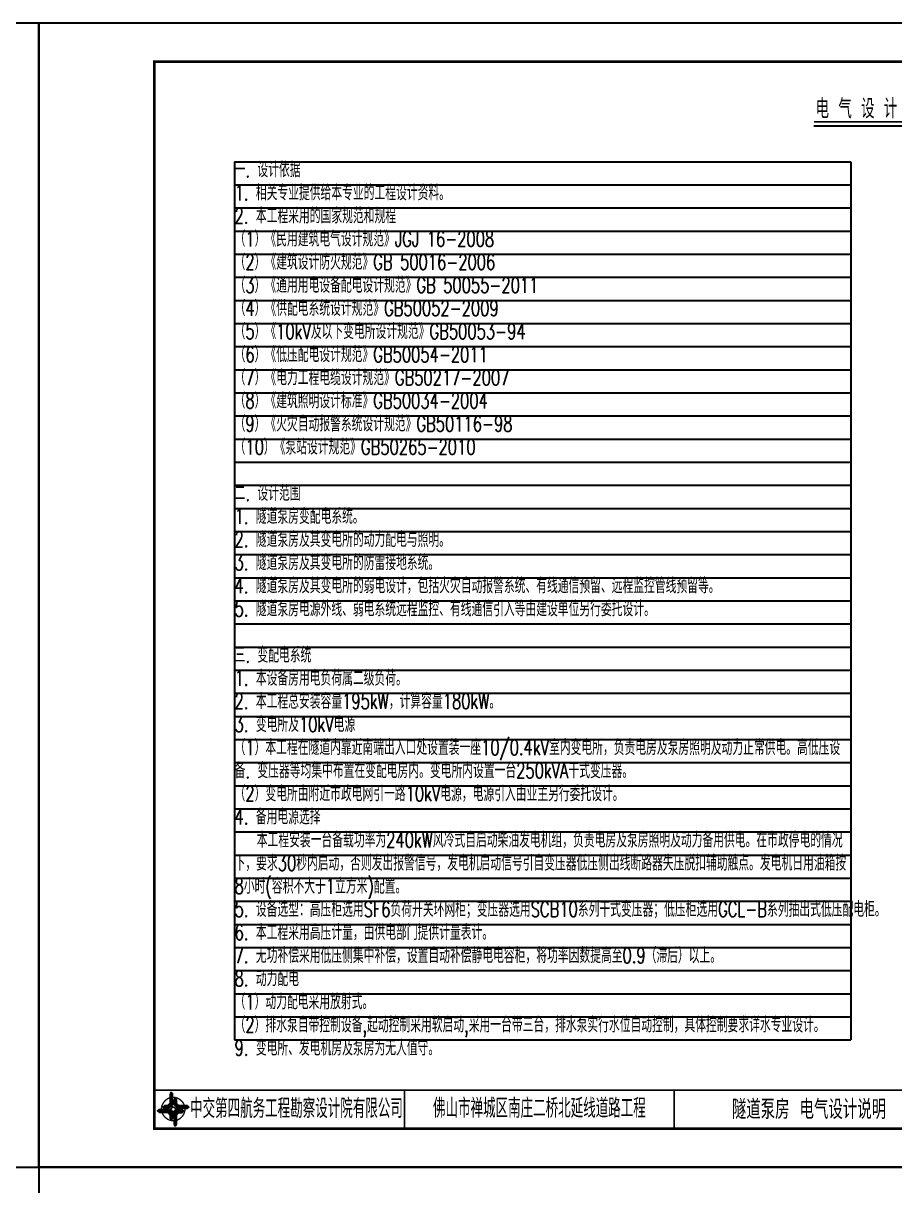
# Model space of a CAD drawing. Header units: millimetres. Extents: x 210068 to 672068, y -299976 to -107099.
# Drawn here: x 251668 to 274296, y -264974 to -234792 of the extents above; entities that cross this region are included whole.
import ezdxf
from ezdxf.enums import TextEntityAlignment as Align

# ---------------------------------------------------------------- set-up
doc = ezdxf.new("R2010")
doc.units = ezdxf.units.MM
doc.header["$LTSCALE"] = 1000
doc.header["$MEASUREMENT"] = 0
for name, color, linetype in [('1', 1, 'Continuous'), ('E-SYST-DIM', 3, 'Continuous'), ('图框', 7, 'Continuous')]:
    doc.layers.add(name, color=color, linetype=linetype)
doc.layers.add('表格图框层', color=7, linetype='Continuous', plot=False)
doc.styles.get("Standard").update_dxf_attribs({"font": 'simplex1.shx', "width": 0.7, "bigfont": 'HZTXT.shx'})
doc.styles.add('四航院', font='simplex1.shx', dxfattribs={"width": 0.7, "height": 3.5, "bigfont": 'HZTXT.shx'})

# ---------------------------------------------------------------- blocks, each defined once
blk = doc.blocks.new('tb')
at = {"lineweight": -3}
h = blk.add_hatch(color=256, dxfattribs=at)
h.paths.add_polyline_path([(-1.23, -0.13), (-3.78, -0.14), (-4.14, -0.41), (-1.4, -0.44), (-0.56, -1.24), (-0.54, -2.62), (-0.27, -2.2), (-0.26, -1.06)])
h.paths.add_polyline_path([(0.13, -1.08), (0.14, -3.86), (0.41, -4.26), (0.44, -1.24), (1.25, -0.43), (2.66, -0.43), (2.26, -0.16), (1.07, -0.15)])
h.paths.add_polyline_path([(1.08, 0.3), (3.62, 0.3), (4.02, 0.56), (1.25, 0.57), (0.43, 1.39), (0.43, 2.8), (0.16, 2.41), (0.15, 1.24)])
h.paths.add_polyline_path([(-0.28, 1.21), (-0.28, 3.99), (-0.56, 4.39), (-0.57, 1.41), (-1.38, 0.6), (-2.74, 0.56), (-2.33, 0.3), (-1.2, 0.29)])
for p, q in [((-0.56, 4.39), (-0.57, 1.41)), ((-1.38, 0.6), (-2.74, 0.56)), ((-0.57, 1.41), (-1.38, 0.6)), ((0.43, 2.8), (0.43, 1.39)), ((0.43, 1.39), (1.25, 0.57)), ((1.25, 0.57), (4.02, 0.56)), ((-4.14, -0.41), (-1.4, -0.44)), ((-1.4, -0.44), (-0.56, -1.24)), ((-0.56, -1.24), (-0.54, -2.62)), ((0.41, -4.26), (0.44, -1.24)), ((0.44, -1.24), (1.25, -0.43)), ((1.25, -0.43), (2.66, -0.43))]:
    blk.add_line(p, q, dxfattribs=at)
at = {"lineweight": -3, "const_width": 0.35, "flags": 128}
for points in [[(-0.9, 3.02, 0.324167), (-3.16, -0.14)], [(2.88, 0.92, 0.324403), (-0.24, 3.15)], [(0.75, -2.86, 0.325418), (3.02, 0.26)], [(-2.98, -0.76, 0.322976), (0.14, -2.98)]]:
    blk.add_lwpolyline(points, format="xyb", dxfattribs=at)
at = {"lineweight": -3, "flags": 128}
for points in [[(-0.9, 3.99), (-0.9, 1.58), (-1.53, 0.91), (-2.34, 0.91), (-2.74, 0.56), (-2.33, 0.3), (-1.2, 0.29), (-0.28, 1.21), (-0.28, 3.99), (-0.56, 4.39)], [(-0.04, 0.77), (0.68, 0.04), (-0.04, -0.69), (-0.77, 0.05)], [(3.62, 0.92), (1.43, 0.92), (0.77, 1.54), (0.77, 2.38), (0.43, 2.8), (0.16, 2.41), (0.15, 1.24), (1.08, 0.3), (3.62, 0.3), (4.02, 0.56)], [(-3.73, -0.76), (-1.54, -0.76), (-0.89, -1.39), (-0.89, -2.21), (-0.54, -2.62), (-0.27, -2.2), (-0.26, -1.06), (-1.23, -0.13), (-3.78, -0.14), (-4.14, -0.41)], [(0.75, -3.85), (0.75, -1.43), (1.4, -0.78), (2.26, -0.78), (2.66, -0.43), (2.26, -0.16), (1.07, -0.15), (0.13, -1.08), (0.14, -3.86), (0.41, -4.26)]]:
    blk.add_lwpolyline(points, close=True, dxfattribs=at)
blk = doc.blocks.new('series')
at = {"width": 0.75}
for tag, height, p in [('页码', 4, (-35, -19)), ('图名', 5, (-220, -282)), ('图号', 5, (-20, -282))]:
    blk.add_attdef(tag, text='', height=height, dxfattribs=at).set_placement(p, align=Align.MIDDLE_CENTER)

msp = doc.modelspace()

# ---------------------------------------------------------------- linework, layer by layer
msp.add_line((272195.3, -237453.3), (275630.4, -237453.3))
for points in [[(252068.5, -264491.9), (252068.5, -234791.9), (210068.5, -234791.9), (210068.5, -264491.9)], [(294068.5, -264491.9), (294068.5, -234791.9), (252068.5, -234791.9), (252068.5, -264491.9)], [(294068.5, -294191.9), (294068.5, -264491.9), (252068.5, -264491.9), (252068.5, -294191.9)]]:
    msp.add_lwpolyline(points, close=True)
for points, const_width in [([(293068.5, -235791.9), (255068.5, -235791.9), (255068.5, -263491.9), (293068.5, -263491.9), (293068.5, -235791.9)], 70), ([(272195.3, -237353.3), (275630.4, -237353.3)], 40), ([(255068.5, -262491.9), (293068.5, -262491.9)], 40)]:
    msp.add_lwpolyline(points, dxfattribs=dict(const_width=const_width))
at = {"layer": '图框', "const_width": 40}
for points in [[(261568.5, -262491.9), (261568.5, -263491.9)], [(268568.5, -263491.9), (268568.5, -262491.9)]]:
    msp.add_lwpolyline(points, dxfattribs=at)
at = {"layer": '表格图框层', "color": 8}
for p, q in [((257155.1, -238387.6), (257155.1, -261187.6)), ((257155.1, -238387.6), (273155.1, -238387.6)), ((273155.1, -238387.6), (273155.1, -261187.6)), ((257155.1, -238987.6), (273155.1, -238987.6)), ((257155.1, -239587.6), (273155.1, -239587.6)), ((257155.1, -240187.6), (273155.1, -240187.6)), ((257155.1, -240787.6), (273155.1, -240787.6)), ((257155.1, -241387.6), (273155.1, -241387.6)), ((257155.1, -241987.6), (273155.1, -241987.6)), ((257155.1, -242587.6), (273155.1, -242587.6)), ((257155.1, -243187.6), (273155.1, -243187.6)), ((257155.1, -243787.6), (273155.1, -243787.6)), ((257155.1, -244387.6), (273155.1, -244387.6)), ((257155.1, -244987.6), (273155.1, -244987.6)), ((257155.1, -245587.6), (273155.1, -245587.6)), ((257155.1, -246187.6), (273155.1, -246187.6)), ((257155.1, -246787.6), (273155.1, -246787.6)), ((257155.1, -247387.6), (273155.1, -247387.6)), ((257155.1, -247987.6), (273155.1, -247987.6)), ((257155.1, -248587.6), (273155.1, -248587.6)), ((257155.1, -249187.6), (273155.1, -249187.6)), ((257155.1, -249787.6), (273155.1, -249787.6)), ((257155.1, -250387.6), (273155.1, -250387.6)), ((257155.1, -250987.6), (273155.1, -250987.6)), ((257155.1, -251587.6), (273155.1, -251587.6)), ((257155.1, -252187.6), (273155.1, -252187.6)), ((257155.1, -252787.6), (273155.1, -252787.6)), ((257155.1, -253387.6), (273155.1, -253387.6)), ((257155.1, -253987.6), (273155.1, -253987.6)), ((257155.1, -254587.6), (273155.1, -254587.6)), ((257155.1, -255187.6), (273155.1, -255187.6)), ((257155.1, -255787.6), (273155.1, -255787.6)), ((257155.1, -256387.6), (273155.1, -256387.6)), ((257155.1, -256987.6), (273155.1, -256987.6)), ((257155.1, -257587.6), (273155.1, -257587.6)), ((257155.1, -258187.6), (273155.1, -258187.6)), ((257155.1, -258787.6), (273155.1, -258787.6)), ((257155.1, -259387.6), (273155.1, -259387.6)), ((257155.1, -259987.6), (273155.1, -259987.6)), ((257155.1, -260587.6), (273155.1, -260587.6)), ((257155.1, -261187.6), (273155.1, -261187.6))]:
    msp.add_line(p, q, dxfattribs=at)

# ---------------------------------------------------------------- block references
ref = msp.add_blockref('series', (294068.5, -234791.9), dxfattribs=dict(xscale=100, yscale=100, zscale=100))
ref.add_attrib('页码', '第  1  页    共  19  页', dxfattribs={"height": 400, "width": 0.75}).set_placement((290568.5, -236691.9), align=Align.MIDDLE_CENTER)
ref.add_attrib('图名', '隧道泵房 电气设计说明', dxfattribs={"height": 500, "width": 0.75}).set_placement((272068.5, -262991.9), align=Align.MIDDLE_CENTER)
ref.add_attrib('图号', 'S5-DQ-01-1', dxfattribs={"height": 480, "width": 0.5}).set_placement((292068.5, -262991.9), align=Align.MIDDLE_CENTER)
at = {"lineweight": -3, "xscale": 100, "yscale": 100, "zscale": 100}
msp.add_blockref('tb', (255568, -262991.4), dxfattribs=at)

# ---------------------------------------------------------------- texts
at = {"layer": '1', "color": 0, "linetype": 'Continuous', "style": '四航院', "width": 0.7}
msp.add_text('电 气 设 计 说 明', height=500, dxfattribs=at).set_placement((272240.3, -237260.9))
at = {"layer": 'E-SYST-DIM', "insert": (257155.1, -238390.2), "char_height": 400, "width": 16000, "attachment_point": 1, "line_spacing_factor": 0.9}
msp.add_mtext('一. 设计依据\\P1. 相关专业提供给本专业的工程设计资料。\\P2. 本工程采用的国家规范和规程\\P\\pi-581.28,l581.28;（1）《民用建筑电气设计规范》JGJ 16-2008\\P（2）《建筑设计防火规范》GB 50016-2006\\P（3）《通用用电设备配电设计规范》GB 50055-2011\\P（4）《供配电系统设计规范》GB50052-2009\\P（5）《10kV及以下变电所设计规范》GB50053-94\\P（6）《低压配电设计规范》GB50054-2011\\P（7）《电力工程电缆设计规范》GB50217-2007\\P（8）《建筑照明设计标准》GB50034-2004\\P（9）《火灾自动报警系统设计规范》GB50116-98 \\P（10）《泵站设计规范》GB50265-2010\\P\\pi0,l0;\\P二. 设计范围\\P1. 隧道泵房变配电系统。\\P2. 隧道泵房及其变电所的动力配电与照明。\\P3. 隧道泵房及其变电所的防雷接地系统。\\P4. 隧道泵房及其变电所的弱电设计，包括火灾自动报警系统、有线通信预留、远程监控管线预留等。\\P5. 隧道泵房电源外线、弱电系统远程监控、有线通信引入等由建设单位另行委托设计。\\P\\P三. 变配电系统\\P1. 本设备房用电负荷属二级负荷。\\P2. 本工程总安装容量195kW，计算容量180kW。     \\P3. 变电所及10kV电源\\P（1）本工程在隧道内靠近南端出入口处设置装一座10/0.4kV室内变电所，负责电房及泵房照明及动力正常供电。高低压设备. 变压器等均集中布置在变配电房内。变电所内设置一台250kVA干式变压器。\\P（2）变电所由附近市政电网引一路10kV电源，电源引入由业主另行委托设计。\\P4. 备用电源选择 \\P   本工程安装一台备载功率为240kW风冷式自启动柴油发电机组，负责电房及泵房照明及动力备用供电。在市政停电的情况下，要求30秒内启动，否则发出报警信号，发电机启动信号引自变压器低压侧出线断路器失压脱扣辅助触点。发电机日用油箱按8小时(容积不大于1立方米)配置。\\P5. 设备选型：高压柜选用SF6负荷开关环网柜；变压器选用SCB10系列干式变压器；低压柜选用GCL-B系列抽出式低压配电柜。\\P6. 本工程采用高压计量，由供电部门提供计量表计。\\P7. 无功补偿采用低压侧集中补偿，设置自动补偿静电电容柜，将功率因数提高至0.9（滞后）以上。\\P8. 动力配电\\P（1）动力配电采用放射式。\\P（2）排水泵自带控制设备,起动控制采用软启动,采用一台带三台，排水泵实行水位自动控制，具体控制要求详水专业设计。\\P9. 变电所、发电机房及泵房为无人值守。', dxfattribs=at)
at = {"layer": '图框', "width": 0.65}
for s, p in [('中交第四航务工程勘察设计院有限公司', (258761.6, -262967.1)), ('佛山市禅城区南庄二桥北延线道路工程', (265068.5, -262960.4))]:
    msp.add_text(s, height=500, dxfattribs=at).set_placement(p, align=Align.MIDDLE_CENTER)

doc.saveas('drawing.dxf')
